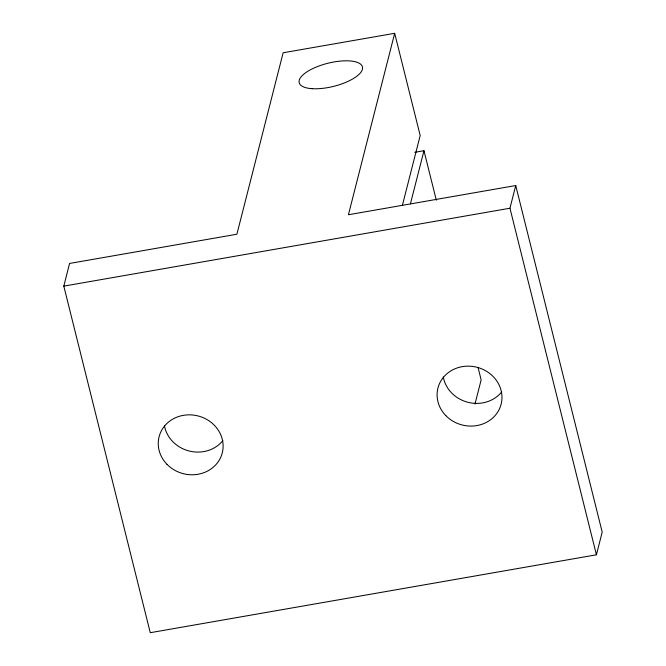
<?xml version="1.0" encoding="UTF-8"?>
<svg xmlns="http://www.w3.org/2000/svg" width="666" height="666" viewBox="0 0 666 666"><rect width="100%" height="100%" fill="white"/><g stroke="black" fill="none" stroke-linecap="round" stroke-linejoin="round"><path stroke-width="1" d="M394.68 33.3L348.426 214.752L515.734 185.539L602.197 532.109L596.42 554.795L150.266 632.7L63.803 286.13L69.58 263.445L236.888 234.232L283.142 52.772L394.68 33.3L420.188 135.539L402.356 205.494M410.414 203.888L423.967 150.699L414.76 152.314M596.42 554.795L509.956 208.225L515.734 185.539M474.975 404.071L481.143 379.87L478.121 367.757M63.803 286.13L509.956 208.225M423.967 150.699L436.313 200.175M222.835 440.626A32.609 29.795 14.3 0 1 189.094 450.99A32.609 29.795 14.3 0 1 164.452 425.716M501.681 391.941A32.609 29.795 14.3 0 1 467.94 402.297A32.609 29.795 14.3 0 1 443.298 377.023M445.837 415.626A32.609 29.795 14.3 0 0 500.574 406.069A32.609 29.795 14.3 0 0 462.179 366.658A32.609 29.795 14.3 0 0 445.837 415.626M166.991 464.319A32.609 29.795 14.3 0 0 221.728 454.753A32.609 29.795 14.3 0 0 183.333 415.351A32.609 29.795 14.3 0 0 166.991 464.319M312.179 88.686A32.609 11.905 -14 0 0 362.421 69.272A32.609 11.905 -14 0 0 317.857 66.417A32.609 11.905 -14 0 0 312.179 88.686"/></g></svg>
